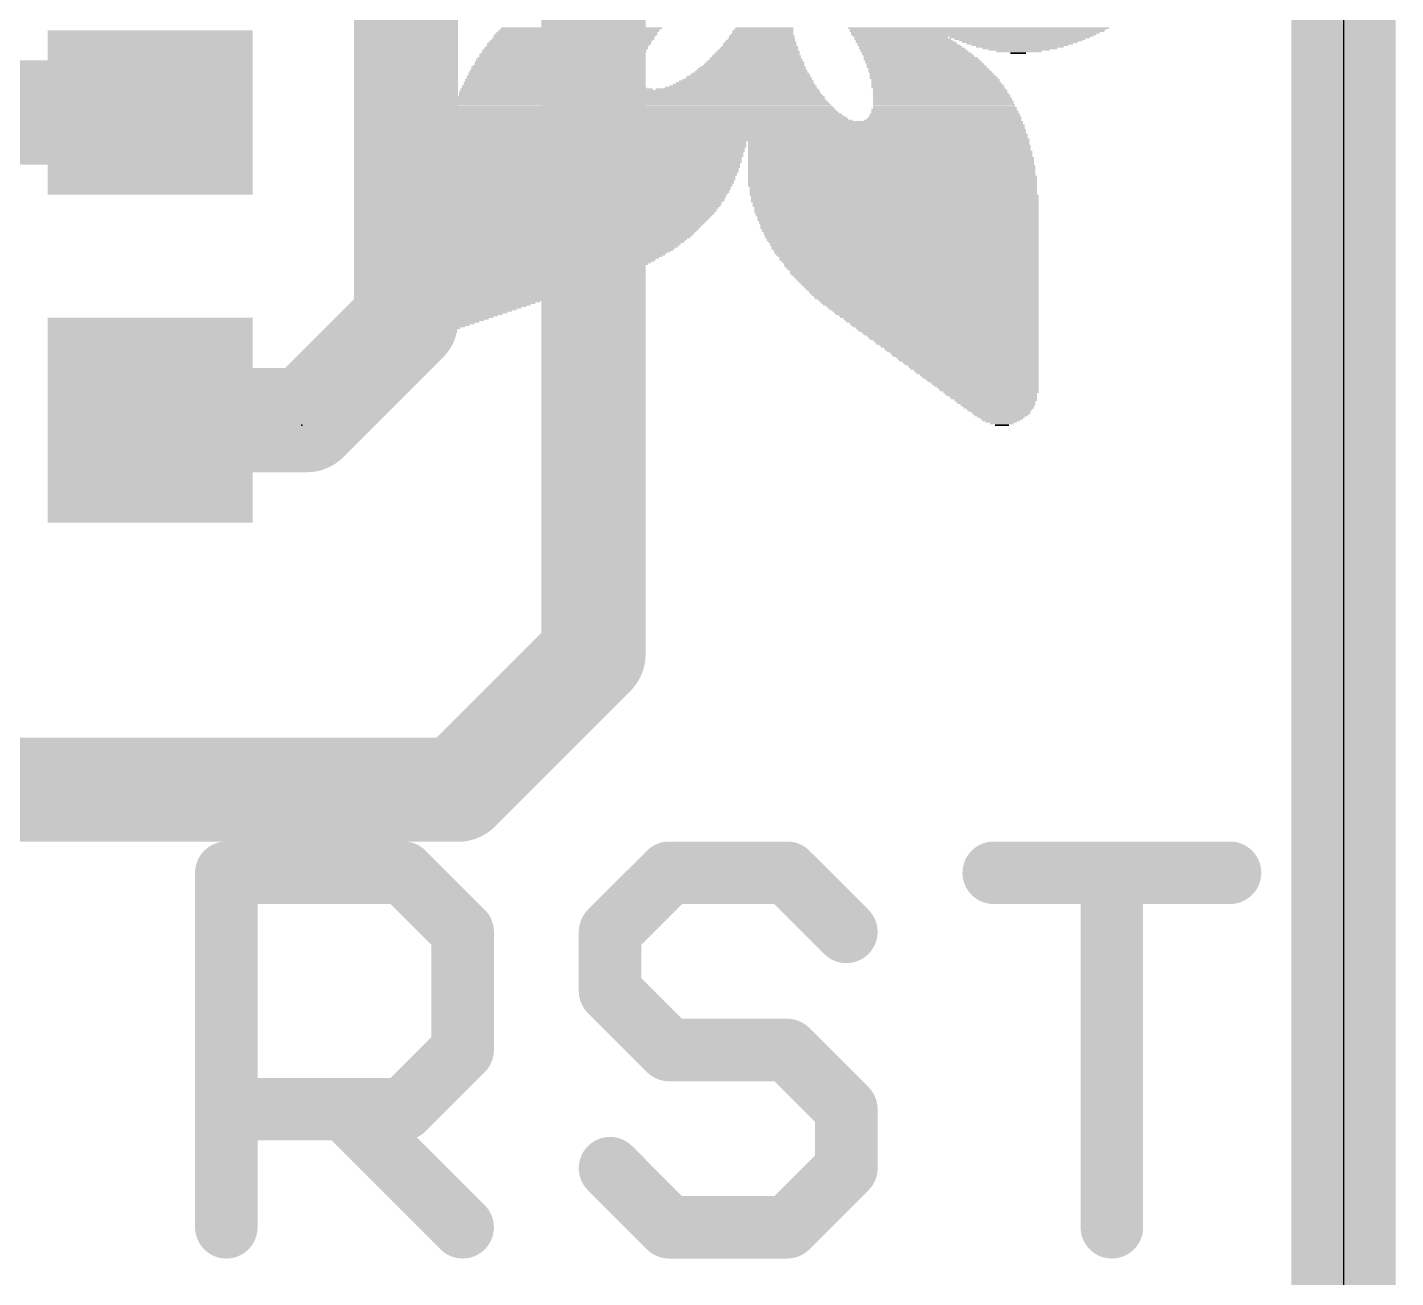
# Model space of a CAD drawing. Extents: x -4.1 to 26.3, y -5.6 to 21.9.
# Drawn here: x 14.571 to 17.907, y 3.636 to 6.685 of the extents above; entities that cross this region are included whole.
import ezdxf

# ---------------------------------------------------------------- set-up
doc = ezdxf.new("R2010")
doc.units = 0
for name, color, linetype in [('1', 12, 'CONTINUOUS'), ('16', 5, 'CONTINUOUS'), ('20', 53, 'CONTINUOUS'), ('21', 40, 'CONTINUOUS'), ('23', 40, 'CONTINUOUS'), ('47', 253, 'CONTINUOUS')]:
    doc.layers.add(name, color=color, linetype=linetype)

# ---------------------------------------------------------------- blocks, each defined once
blk = doc.blocks.new('RECT')
blk.add_solid([(-0.5, -0.5), (0.5, -0.5), (-0.5, 0.5), (0.5, 0.5)])

msp = doc.modelspace()

# ---------------------------------------------------------------- linework, layer by layer
at = {"layer": '1', "const_width": 0.254}
for points in [[(17.78, 16.51), (17.78, 0)], [(15.9512, 5.1562), (15.9512, 7.9364)], [(15.494, 7.747), (15.494, 5.969)], [(13.07, 6.477), (14.87, 6.477)], [(15.494, 5.969), (15.252, 5.727)], [(15.252, 5.727), (14.87, 5.727)], [(15.621, 4.826), (15.9512, 5.1562)], [(13.971, 4.826), (15.621, 4.826)]]:
    msp.add_lwpolyline(points, dxfattribs=at)
at = {"layer": '1', "const_width": 0.127}
for points in [[(14.87, 6.4135, 1), (14.87, 6.5405)], [(15.5389, 5.9241, 1), (15.4491, 6.0139)], [(15.4305, 5.969, 1), (15.5575, 5.969)], [(14.87, 5.7905, 1), (14.87, 5.6635)], [(15.252, 5.6635, 1), (15.252, 5.7905)], [(15.2071, 5.7719, 1), (15.2969, 5.6821)], [(15.9961, 5.1113, 1), (15.9063, 5.2011)], [(15.8877, 5.1562, 1), (16.0147, 5.1562)], [(15.621, 4.7625, 1), (15.621, 4.8895)], [(15.5761, 4.8709, 1), (15.6659, 4.7811)]]:
    msp.add_lwpolyline(points, format="xyb", dxfattribs=at)
at = {"layer": '16', "const_width": 0.254}
msp.add_lwpolyline([(17.78, 16.51), (17.78, 0)], dxfattribs=at)
at = {"layer": '20'}
msp.add_line((17.78, 14.097), (17.78, 2.413), dxfattribs=at)
at = {"layer": '21', "const_width": 0.1524}
for points in [[(15.0559, 3.7592), (15.0559, 4.6235)], [(15.0559, 4.6235), (15.4881, 4.6235)], [(15.4881, 4.6235), (15.6321, 4.4795)], [(16.1355, 4.6235), (15.9914, 4.4795)], [(16.4236, 4.6235), (16.1355, 4.6235)], [(16.5677, 4.4795), (16.4236, 4.6235)], [(16.927, 4.6235), (17.5032, 4.6235)], [(17.2151, 3.7592), (17.2151, 4.6235)], [(15.6321, 4.4795), (15.6321, 4.1914)], [(15.9914, 4.4795), (15.9914, 4.3354)], [(15.9914, 4.3354), (16.1355, 4.1914)], [(15.6321, 4.1914), (15.4881, 4.0473)], [(16.1355, 4.1914), (16.4236, 4.1914)], [(16.4236, 4.1914), (16.5677, 4.0473)], [(15.4881, 4.0473), (15.0559, 4.0473)], [(15.344, 4.0473), (15.6321, 3.7592)], [(16.5677, 4.0473), (16.5677, 3.9033)], [(16.1355, 3.7592), (15.9914, 3.9033)], [(16.5677, 3.9033), (16.4236, 3.7592)], [(16.4236, 3.7592), (16.1355, 3.7592)]]:
    msp.add_lwpolyline(points, dxfattribs=at)
at = {"layer": '21', "const_width": 0.0762}
for points in [[(15.094, 4.6235, 1), (15.0178, 4.6235)], [(15.0559, 4.6616, 1), (15.0559, 4.5854)], [(15.515, 4.6505, 1), (15.4611, 4.5966)], [(15.4881, 4.5854, 1), (15.4881, 4.6616)], [(16.1355, 4.6616, 1), (16.1355, 4.5854)], [(16.1624, 4.5966, 1), (16.1086, 4.6505)], [(16.4506, 4.6505, 1), (16.3967, 4.5966)], [(16.4236, 4.5854, 1), (16.4236, 4.6616)], [(16.927, 4.6616, 1), (16.927, 4.5854)], [(17.2532, 4.6235, 1), (17.177, 4.6235)], [(17.5032, 4.5854, 1), (17.5032, 4.6616)], [(15.6702, 4.4795, 1), (15.594, 4.4795)], [(15.6052, 4.4525, 1), (15.6591, 4.5064)], [(16.0295, 4.4795, 1), (15.9533, 4.4795)], [(15.9645, 4.5064, 1), (16.0184, 4.4525)], [(16.5407, 4.4525, 1), (16.5946, 4.5064)], [(16.0184, 4.3624, 1), (15.9645, 4.3085)], [(15.9533, 4.3354, 1), (16.0295, 4.3354)], [(15.6591, 4.1644, 1), (15.6052, 4.2183)], [(16.1355, 4.2295, 1), (16.1355, 4.1533)], [(16.1086, 4.1644, 1), (16.1624, 4.2183)], [(16.4506, 4.2183, 1), (16.3967, 4.1644)], [(16.4236, 4.1533, 1), (16.4236, 4.2295)], [(15.594, 4.1914, 1), (15.6702, 4.1914)], [(15.0559, 4.0854, 1), (15.0559, 4.0092)], [(15.371, 4.0743, 1), (15.3171, 4.0204)], [(15.4611, 4.0743, 1), (15.515, 4.0204)], [(15.4881, 4.0092, 1), (15.4881, 4.0854)], [(16.6058, 4.0473, 1), (16.5296, 4.0473)], [(16.5407, 4.0204, 1), (16.5946, 4.0743)], [(16.0184, 3.9302, 1), (15.9645, 3.8763)], [(16.5946, 3.8763, 1), (16.5407, 3.9302)], [(16.5296, 3.9033, 1), (16.6058, 3.9033)], [(15.6052, 3.7323, 1), (15.6591, 3.7861)], [(16.1355, 3.7973, 1), (16.1355, 3.7211)], [(16.1086, 3.7323, 1), (16.1624, 3.7861)], [(16.3967, 3.7861, 1), (16.4506, 3.7323)], [(16.4236, 3.7211, 1), (16.4236, 3.7973)], [(15.0178, 3.7592, 1), (15.094, 3.7592)], [(17.177, 3.7592, 1), (17.2532, 3.7592)]]:
    msp.add_lwpolyline(points, format="xyb", dxfattribs=at)
at = {"layer": '23'}
msp.add_point((15.24, 5.715), dxfattribs=at)
at = {"layer": '47', "const_width": 0.13}
msp.add_lwpolyline([(17.78, 10.795), (17.78, -5.506)], dxfattribs=at)

# ---------------------------------------------------------------- block references
at = {"layer": '1', "yscale": 0.5, "rotation": 90}
for p, xscale in [((14.87, 6.477), 0.4), ((14.87, 5.727), 0.5)]:
    msp.add_blockref('RECT', p, dxfattribs=dict(at, xscale=xscale))
at = {"layer": '21'}
for p, xscale, yscale in [((15.9106, 6.6713), 0.3925, 0.0038), ((15.9144, 6.6751), 0.3924, 0.0038), ((15.9182, 6.6789), 0.3924, 0.0038), ((15.922, 6.6827), 0.3924, 0.0038), ((16.3639, 6.6751), 0.1485, 0.0038), ((16.3639, 6.6713), 0.1485, 0.0038), ((16.3659, 6.6789), 0.1447, 0.0038), ((16.3678, 6.6827), 0.1409, 0.0038), ((16.8897, 6.6827), 0.6363, 0.0038), ((16.8878, 6.6789), 0.6248, 0.0038), ((16.8859, 6.6751), 0.621, 0.0038), ((16.8821, 6.6713), 0.6058, 0.0038), ((15.8915, 6.6446), 0.4, 0.0038), ((15.8896, 6.6408), 0.3962, 0.0038), ((15.8934, 6.6485), 0.3962, 0.0039), ((15.8972, 6.6523), 0.3962, 0.0038), ((15.9011, 6.6561), 0.3963, 0.0038), ((15.9049, 6.6637), 0.3963, 0.0038), ((15.903, 6.6599), 0.3925, 0.0038), ((15.9087, 6.6675), 0.3963, 0.0038), ((16.3563, 6.6446), 0.1791, 0.0038), ((16.3563, 6.6408), 0.1791, 0.0038), ((16.3583, 6.6485), 0.1753, 0.0039), ((16.3583, 6.6523), 0.1677, 0.0038), ((16.3602, 6.6561), 0.1639, 0.0038), ((16.362, 6.6637), 0.1601, 0.0038), ((16.362, 6.6599), 0.1601, 0.0038), ((16.362, 6.6675), 0.1524, 0.0038), ((16.8783, 6.6675), 0.5982, 0.0038), ((16.8764, 6.6637), 0.5868, 0.0038), ((16.7011, 6.6599), 0.2286, 0.0038), ((16.705, 6.6561), 0.2363, 0.0038), ((16.7126, 6.6485), 0.2439, 0.0039), ((16.7088, 6.6523), 0.2363, 0.0038), ((16.7164, 6.6446), 0.2438, 0.0038), ((16.7202, 6.6408), 0.2514, 0.0038), ((16.9907, 6.6599), 0.3429, 0.0038), ((16.9907, 6.6561), 0.32, 0.0038), ((16.9926, 6.6523), 0.301, 0.0038), ((16.9907, 6.6485), 0.282, 0.0039), ((16.9907, 6.6446), 0.259, 0.0038), ((16.9907, 6.6408), 0.2362, 0.0038), ((15.8687, 6.6065), 0.4077, 0.0038), ((15.8706, 6.6104), 0.4039, 0.0039), ((15.8744, 6.618), 0.4039, 0.0038), ((15.8725, 6.6142), 0.4001, 0.0038), ((15.8763, 6.6218), 0.4001, 0.0038), ((15.8801, 6.6294), 0.4, 0.0038), ((15.8801, 6.6256), 0.4, 0.0038), ((15.8839, 6.6332), 0.4, 0.0038), ((15.8858, 6.637), 0.3962, 0.0038), ((16.3468, 6.6065), 0.2286, 0.0038), ((16.3468, 6.6104), 0.221, 0.0039), ((16.3487, 6.6142), 0.2172, 0.0038), ((16.3487, 6.618), 0.2096, 0.0038), ((16.3506, 6.6218), 0.2058, 0.0038), ((16.3526, 6.6256), 0.2019, 0.0038), ((16.3526, 6.6294), 0.1943, 0.0038), ((16.3544, 6.6332), 0.1905, 0.0038), ((16.3563, 6.637), 0.1867, 0.0038), ((16.724, 6.637), 0.2514, 0.0038), ((16.7278, 6.6332), 0.259, 0.0038), ((16.7336, 6.6256), 0.2629, 0.0038), ((16.7317, 6.6294), 0.2591, 0.0038), ((16.7393, 6.6218), 0.2667, 0.0038), ((16.7412, 6.618), 0.2705, 0.0038), ((16.7449, 6.6142), 0.2705, 0.0038), ((16.7488, 6.6104), 0.2781, 0.0039), ((16.7507, 6.6065), 0.2819, 0.0038), ((16.9907, 6.637), 0.2134, 0.0038), ((16.9907, 6.6332), 0.1828, 0.0038), ((16.9888, 6.6294), 0.1486, 0.0038), ((16.9887, 6.6256), 0.1105, 0.0038), ((16.9869, 6.6218), 0.0381, 0.0038), ((15.8554, 6.5723), 0.4191, 0.0039), ((15.8573, 6.5799), 0.4153, 0.0038), ((15.8573, 6.5761), 0.4153, 0.0038), ((15.8592, 6.5875), 0.4115, 0.0038), ((15.8592, 6.5837), 0.4115, 0.0038), ((15.8611, 6.5913), 0.4077, 0.0038), ((15.8649, 6.5989), 0.4077, 0.0038), ((15.8649, 6.5951), 0.4077, 0.0038), ((15.8668, 6.6027), 0.4039, 0.0038), ((16.3334, 6.5723), 0.2857, 0.0039), ((16.3354, 6.5761), 0.2743, 0.0038), ((16.3373, 6.5799), 0.2705, 0.0038), ((16.3373, 6.5837), 0.2629, 0.0038), ((16.3392, 6.5875), 0.2591, 0.0038), ((16.3411, 6.5913), 0.2476, 0.0038), ((16.343, 6.5951), 0.2438, 0.0038), ((16.3449, 6.5989), 0.24, 0.0038), ((16.3449, 6.6027), 0.2324, 0.0038), ((16.7564, 6.5989), 0.2858, 0.0038), ((16.7545, 6.6027), 0.2819, 0.0038), ((16.7602, 6.5951), 0.2858, 0.0038), ((16.7621, 6.5913), 0.2896, 0.0038), ((16.764, 6.5875), 0.2934, 0.0038), ((16.7678, 6.5837), 0.2934, 0.0038), ((16.7697, 6.5799), 0.2972, 0.0038), ((16.7716, 6.5761), 0.301, 0.0038), ((16.7754, 6.5723), 0.301, 0.0039), ((15.8515, 6.5418), 0.442, 0.0038), ((15.8553, 6.538), 0.4496, 0.0038), ((15.8515, 6.5494), 0.4344, 0.0038), ((15.8515, 6.5456), 0.4344, 0.0038), ((15.8515, 6.557), 0.4268, 0.0038), ((15.8515, 6.5532), 0.4268, 0.0038), ((15.8535, 6.5646), 0.4229, 0.0038), ((15.8535, 6.5608), 0.4229, 0.0038), ((15.8554, 6.5684), 0.4191, 0.0038), ((16.3106, 6.538), 0.3696, 0.0038), ((16.3163, 6.5418), 0.3581, 0.0038), ((16.3182, 6.5456), 0.3467, 0.0038), ((16.3202, 6.5494), 0.3353, 0.0038), ((16.3239, 6.5532), 0.3277, 0.0038), ((16.3258, 6.557), 0.3163, 0.0038), ((16.3297, 6.5608), 0.3086, 0.0038), ((16.3297, 6.5646), 0.301, 0.0038), ((16.3335, 6.5684), 0.2934, 0.0038), ((16.7773, 6.5684), 0.3048, 0.0038), ((16.7792, 6.5646), 0.3086, 0.0038), ((16.7812, 6.5608), 0.3125, 0.0038), ((16.7906, 6.5418), 0.3239, 0.0038), ((16.7906, 6.538), 0.3239, 0.0038), ((16.785, 6.557), 0.3125, 0.0038), ((16.785, 6.5532), 0.3125, 0.0038), ((16.7869, 6.5494), 0.3163, 0.0038), ((16.7888, 6.5456), 0.3201, 0.0038), ((16.0668, 6.5075), 0.903, 0.0038), ((16.0687, 6.5037), 0.9068, 0.0038), ((16.0668, 6.5151), 0.8953, 0.0038), ((16.0668, 6.5113), 0.8953, 0.0038), ((16.063, 6.5265), 0.8801, 0.0038), ((16.0648, 6.5227), 0.8839, 0.0038), ((16.0668, 6.5189), 0.8877, 0.0038), ((15.861, 6.5342), 0.4686, 0.0039), ((16.0648, 6.5303), 0.8763, 0.0038), ((16.3011, 6.5342), 0.3962, 0.0039), ((16.7945, 6.5342), 0.3238, 0.0039), ((16.7964, 6.5303), 0.3276, 0.0038), ((16.7964, 6.5265), 0.3276, 0.0038), ((16.7983, 6.5227), 0.3314, 0.0038), ((16.8002, 6.5189), 0.3352, 0.0038), ((16.8002, 6.5151), 0.3352, 0.0038), ((16.8021, 6.5113), 0.339, 0.0038), ((16.8021, 6.5075), 0.339, 0.0038), ((16.8041, 6.5037), 0.3429, 0.0038), ((16.0801, 6.4732), 0.9525, 0.0038), ((16.0744, 6.4846), 0.9334, 0.0038), ((16.0763, 6.4808), 0.9372, 0.0038), ((16.0782, 6.477), 0.941, 0.0038), ((16.0706, 6.4961), 0.9182, 0.0039), ((16.0725, 6.4922), 0.922, 0.0038), ((16.0744, 6.4884), 0.9258, 0.0038), ((16.0706, 6.4999), 0.9106, 0.0038), ((16.8078, 6.4732), 0.3658, 0.0038), ((16.8059, 6.4846), 0.3544, 0.0038), ((16.8078, 6.4808), 0.3582, 0.0038), ((16.8078, 6.477), 0.3582, 0.0038), ((16.8041, 6.4999), 0.3429, 0.0038), ((16.8059, 6.4961), 0.3467, 0.0039), ((16.8059, 6.4922), 0.3467, 0.0038), ((16.8079, 6.4884), 0.3505, 0.0038), ((16.2973, 6.4389), 1.4097, 0.0038), ((16.2973, 6.4503), 1.4021, 0.0038), ((16.2992, 6.4465), 1.4059, 0.0038), ((16.2992, 6.4427), 1.4059, 0.0038), ((16.0858, 6.4618), 0.9716, 0.0038), ((16.0915, 6.458), 0.983, 0.0039), ((16.2992, 6.4541), 1.3983, 0.0038), ((16.0859, 6.4656), 0.9639, 0.0038), ((16.0821, 6.4694), 0.9563, 0.0038), ((16.8021, 6.458), 0.3848, 0.0039), ((16.8059, 6.4618), 0.3772, 0.0038), ((16.8078, 6.4656), 0.3734, 0.0038), ((16.8078, 6.4694), 0.3658, 0.0038), ((15.9525, 6.4046), 0.7429, 0.0038), ((16.2973, 6.416), 1.4249, 0.0038), ((16.2992, 6.4122), 1.4288, 0.0038), ((16.2992, 6.4084), 1.4288, 0.0038), ((16.2973, 6.4275), 1.4173, 0.0038), ((16.2992, 6.4237), 1.4211, 0.0038), ((16.2992, 6.4199), 1.4211, 0.0039), ((16.2992, 6.4351), 1.4135, 0.0038), ((16.2992, 6.4313), 1.4135, 0.0038), ((16.6707, 6.4046), 0.6858, 0.0038), ((15.943, 6.3703), 0.7467, 0.0038), ((15.9468, 6.3818), 0.7467, 0.0039), ((15.9449, 6.3779), 0.7429, 0.0038), ((15.9449, 6.3741), 0.7429, 0.0038), ((15.9506, 6.3932), 0.7467, 0.0038), ((15.9487, 6.3894), 0.7429, 0.0038), ((15.9487, 6.3856), 0.7429, 0.0038), ((15.9525, 6.4008), 0.7429, 0.0038), ((15.9525, 6.397), 0.7429, 0.0038), ((16.6707, 6.4008), 0.6858, 0.0038), ((16.6726, 6.397), 0.6896, 0.0038), ((16.6726, 6.3932), 0.6896, 0.0038), ((16.6726, 6.3894), 0.6896, 0.0038), ((16.6726, 6.3856), 0.6896, 0.0038), ((16.6745, 6.3818), 0.6934, 0.0039), ((16.6745, 6.3779), 0.6934, 0.0038), ((16.6745, 6.3741), 0.6934, 0.0038), ((16.6745, 6.3703), 0.6934, 0.0038), ((15.9353, 6.3437), 0.7468, 0.0039), ((15.9334, 6.3398), 0.743, 0.0038), ((15.9392, 6.3551), 0.7467, 0.0038), ((15.9373, 6.3513), 0.7429, 0.0038), ((15.9373, 6.3475), 0.7429, 0.0038), ((15.9411, 6.3665), 0.7429, 0.0038), ((15.9411, 6.3627), 0.7429, 0.0038), ((15.9411, 6.3589), 0.7429, 0.0038), ((16.6764, 6.3665), 0.6972, 0.0038), ((16.6764, 6.3627), 0.6972, 0.0038), ((16.6764, 6.3589), 0.6972, 0.0038), ((16.6764, 6.3551), 0.6972, 0.0038), ((16.6764, 6.3513), 0.6972, 0.0038), ((16.6783, 6.3475), 0.701, 0.0038), ((16.6783, 6.3437), 0.701, 0.0039), ((16.6783, 6.3398), 0.701, 0.0038), ((15.922, 6.3094), 0.743, 0.0038), ((15.922, 6.3056), 0.743, 0.0039), ((15.9258, 6.3208), 0.743, 0.0038), ((15.9258, 6.317), 0.743, 0.0038), ((15.9258, 6.3132), 0.743, 0.0038), ((15.9315, 6.3322), 0.7468, 0.0038), ((15.9296, 6.3284), 0.743, 0.0038), ((15.9296, 6.3246), 0.743, 0.0038), ((15.9334, 6.336), 0.743, 0.0038), ((16.6783, 6.336), 0.701, 0.0038), ((16.6783, 6.3322), 0.701, 0.0038), ((16.6783, 6.3284), 0.701, 0.0038), ((16.6783, 6.3246), 0.701, 0.0038), ((16.6802, 6.3208), 0.7048, 0.0038), ((16.6802, 6.317), 0.7048, 0.0038), ((16.6802, 6.3132), 0.7048, 0.0038), ((16.6802, 6.3094), 0.7048, 0.0038), ((16.6802, 6.3056), 0.7048, 0.0039), ((15.9068, 6.2751), 0.7353, 0.0038), ((15.9068, 6.2713), 0.7353, 0.0038), ((15.9125, 6.2865), 0.7391, 0.0038), ((15.9125, 6.2827), 0.7391, 0.0038), ((15.9106, 6.2789), 0.7353, 0.0038), ((15.9182, 6.2979), 0.743, 0.0038), ((15.9163, 6.2941), 0.7391, 0.0038), ((15.9163, 6.2903), 0.7391, 0.0038), ((15.9201, 6.3017), 0.7392, 0.0038), ((16.6802, 6.3017), 0.7048, 0.0038), ((16.6802, 6.2979), 0.7048, 0.0038), ((16.6821, 6.2941), 0.701, 0.0038), ((16.6821, 6.2903), 0.701, 0.0038), ((16.6821, 6.2865), 0.701, 0.0038), ((16.6821, 6.2827), 0.701, 0.0038), ((16.6821, 6.2789), 0.701, 0.0038), ((16.684, 6.2751), 0.7048, 0.0038), ((16.6859, 6.2713), 0.701, 0.0038), ((15.8897, 6.2408), 0.7239, 0.0038), ((15.8897, 6.237), 0.7239, 0.0038), ((15.8973, 6.2522), 0.7315, 0.0038), ((15.8935, 6.2446), 0.7239, 0.0038), ((15.8954, 6.2484), 0.7277, 0.0038), ((15.9011, 6.2598), 0.7315, 0.0038), ((15.903, 6.2636), 0.7353, 0.0038), ((15.8992, 6.256), 0.7277, 0.0038), ((15.9049, 6.2675), 0.7315, 0.0039), ((16.6859, 6.2675), 0.701, 0.0039), ((16.6859, 6.2636), 0.701, 0.0038), ((16.6859, 6.2598), 0.701, 0.0038), ((16.6878, 6.256), 0.6972, 0.0038), ((16.6878, 6.2522), 0.6972, 0.0038), ((16.6878, 6.2484), 0.6972, 0.0038), ((16.6897, 6.2446), 0.6934, 0.0038), ((16.6897, 6.2408), 0.6934, 0.0038), ((16.6897, 6.237), 0.6934, 0.0038), ((15.8687, 6.2065), 0.7049, 0.0038), ((15.8744, 6.2141), 0.7087, 0.0038), ((15.8763, 6.2179), 0.7125, 0.0038), ((15.8725, 6.2103), 0.7049, 0.0038), ((15.882, 6.2255), 0.7163, 0.0038), ((15.8839, 6.2294), 0.7201, 0.0039), ((15.8801, 6.2217), 0.7125, 0.0038), ((15.8877, 6.2332), 0.72, 0.0038), ((16.6897, 6.2332), 0.6934, 0.0038), ((16.6916, 6.2294), 0.6896, 0.0039), ((16.6916, 6.2255), 0.6896, 0.0038), ((16.6935, 6.2217), 0.6858, 0.0038), ((16.6935, 6.2179), 0.6858, 0.0038), ((16.6935, 6.2141), 0.6858, 0.0038), ((16.6954, 6.2103), 0.682, 0.0038), ((16.6954, 6.2065), 0.682, 0.0038), ((15.8458, 6.1722), 0.682, 0.0038), ((15.8534, 6.1836), 0.6896, 0.0038), ((15.8515, 6.1798), 0.6858, 0.0038), ((15.8496, 6.176), 0.682, 0.0038), ((15.861, 6.1951), 0.6972, 0.0038), ((15.8591, 6.1913), 0.6934, 0.0039), ((15.8572, 6.1874), 0.6896, 0.0038), ((15.8668, 6.2027), 0.7011, 0.0038), ((15.8649, 6.1989), 0.6973, 0.0038), ((16.6973, 6.2027), 0.6782, 0.0038), ((16.6973, 6.1989), 0.6782, 0.0038), ((16.6973, 6.1951), 0.6782, 0.0038), ((16.6992, 6.1913), 0.6744, 0.0039), ((16.6992, 6.1874), 0.6744, 0.0038), ((16.7012, 6.1836), 0.6705, 0.0038), ((16.7012, 6.1798), 0.6705, 0.0038), ((16.7031, 6.176), 0.6667, 0.0038), ((16.7031, 6.1722), 0.6667, 0.0038), ((15.8154, 6.1379), 0.6439, 0.0038), ((15.8211, 6.1417), 0.6477, 0.0038), ((15.8268, 6.1493), 0.6591, 0.0038), ((15.823, 6.1455), 0.6515, 0.0038), ((15.8363, 6.1608), 0.6705, 0.0038), ((15.8325, 6.157), 0.6629, 0.0038), ((15.8306, 6.1532), 0.6591, 0.0039), ((15.842, 6.1684), 0.6744, 0.0038), ((15.8401, 6.1646), 0.6706, 0.0038), ((16.705, 6.1684), 0.6629, 0.0038), ((16.705, 6.1646), 0.6629, 0.0038), ((16.7068, 6.1608), 0.6591, 0.0038), ((16.7088, 6.157), 0.6553, 0.0038), ((16.7088, 6.1532), 0.6553, 0.0039), ((16.7107, 6.1493), 0.6515, 0.0038), ((16.7107, 6.1455), 0.6515, 0.0038), ((16.7126, 6.1417), 0.6477, 0.0038), ((16.7144, 6.1379), 0.6439, 0.0038), ((15.7791, 6.1036), 0.5944, 0.0038), ((15.7886, 6.1112), 0.6058, 0.0038), ((15.7848, 6.1074), 0.5982, 0.0038), ((15.7925, 6.1151), 0.6135, 0.0039), ((15.8039, 6.1265), 0.6286, 0.0038), ((15.8001, 6.1227), 0.621, 0.0038), ((15.7963, 6.1189), 0.6134, 0.0038), ((15.8115, 6.1341), 0.6362, 0.0038), ((15.8096, 6.1303), 0.6324, 0.0038), ((16.7144, 6.1341), 0.6439, 0.0038), ((16.7164, 6.1303), 0.6401, 0.0038), ((16.7183, 6.1265), 0.6363, 0.0038), ((16.7202, 6.1227), 0.6324, 0.0038), ((16.7202, 6.1189), 0.6324, 0.0038), ((16.7221, 6.1151), 0.6286, 0.0039), ((16.724, 6.1112), 0.6248, 0.0038), ((16.7259, 6.1074), 0.621, 0.0038), ((16.7259, 6.1036), 0.621, 0.0038), ((15.741, 6.077), 0.5334, 0.0039), ((15.7353, 6.0731), 0.522, 0.0038), ((15.7639, 6.0922), 0.5715, 0.0038), ((15.7486, 6.0808), 0.541, 0.0038), ((15.7582, 6.0884), 0.5601, 0.0038), ((15.7544, 6.0846), 0.5525, 0.0038), ((15.7734, 6.0998), 0.583, 0.0038), ((15.7696, 6.096), 0.5753, 0.0038), ((16.7278, 6.0998), 0.6172, 0.0038), ((16.7297, 6.096), 0.6134, 0.0038), ((16.7316, 6.0922), 0.6096, 0.0038), ((16.7335, 6.0884), 0.6058, 0.0038), ((16.7335, 6.0846), 0.6058, 0.0038), ((16.7354, 6.0808), 0.602, 0.0038), ((16.7373, 6.077), 0.5982, 0.0039), ((16.7393, 6.0731), 0.5943, 0.0038), ((15.7029, 6.0541), 0.4724, 0.0038), ((15.6972, 6.0503), 0.461, 0.0038), ((15.6896, 6.0465), 0.4458, 0.0038), ((15.6839, 6.0427), 0.4343, 0.0038), ((15.6782, 6.0389), 0.4229, 0.0039), ((15.722, 6.0655), 0.5029, 0.0038), ((15.7106, 6.0579), 0.4801, 0.0038), ((15.7163, 6.0617), 0.4915, 0.0038), ((15.7296, 6.0693), 0.5106, 0.0038), ((16.7412, 6.0693), 0.5905, 0.0038), ((16.7431, 6.0655), 0.5867, 0.0038), ((16.7449, 6.0617), 0.5829, 0.0038), ((16.7469, 6.0579), 0.5791, 0.0038), ((16.7488, 6.0541), 0.5753, 0.0038), ((16.7507, 6.0503), 0.5715, 0.0038), ((16.7525, 6.0465), 0.5677, 0.0038), ((16.7545, 6.0427), 0.5639, 0.0038), ((16.7564, 6.0389), 0.5601, 0.0039), ((15.6648, 6.0312), 0.4038, 0.0038), ((15.6591, 6.0274), 0.3924, 0.0038), ((15.6534, 6.0236), 0.381, 0.0038), ((15.6477, 6.0198), 0.3696, 0.0038), ((15.642, 6.016), 0.3581, 0.0038), ((15.6306, 6.0084), 0.3353, 0.0038), ((15.6248, 6.0046), 0.3238, 0.0038), ((15.6706, 6.035), 0.4153, 0.0038), ((15.6363, 6.0122), 0.3467, 0.0038), ((16.7583, 6.035), 0.5562, 0.0038), ((16.7602, 6.0312), 0.5524, 0.0038), ((16.7621, 6.0274), 0.5486, 0.0038), ((16.764, 6.0236), 0.5448, 0.0038), ((16.7678, 6.0198), 0.5372, 0.0038), ((16.7697, 6.016), 0.5334, 0.0038), ((16.7716, 6.0122), 0.5296, 0.0038), ((16.7735, 6.0084), 0.5258, 0.0038), ((16.7774, 6.0046), 0.5181, 0.0038), ((15.621, 6.0008), 0.3086, 0.0039), ((15.6153, 5.9969), 0.2972, 0.0038), ((15.6039, 5.9893), 0.2743, 0.0038), ((15.6096, 5.9931), 0.2857, 0.0038), ((15.6001, 5.9855), 0.2591, 0.0038), ((15.5944, 5.9817), 0.2477, 0.0038), ((15.5905, 5.9779), 0.2324, 0.0038), ((15.5867, 5.9741), 0.2172, 0.0038), ((15.581, 5.9703), 0.2058, 0.0038), ((16.7793, 6.0008), 0.5143, 0.0039), ((16.7812, 5.9969), 0.5105, 0.0038), ((16.785, 5.9931), 0.5029, 0.0038), ((16.7869, 5.9893), 0.4991, 0.0038), ((16.7888, 5.9855), 0.4953, 0.0038), ((16.7926, 5.9817), 0.4877, 0.0038), ((16.7945, 5.9779), 0.4839, 0.0038), ((16.7983, 5.9741), 0.4762, 0.0038), ((16.8002, 5.9703), 0.4724, 0.0038), ((15.5772, 5.9665), 0.1905, 0.0038), ((15.5734, 5.9627), 0.1753, 0.0039), ((15.5696, 5.9588), 0.16, 0.0038), ((15.5658, 5.955), 0.1447, 0.0038), ((15.562, 5.9512), 0.1295, 0.0038), ((15.5601, 5.9474), 0.1105, 0.0038), ((15.5563, 5.9436), 0.0953, 0.0038), ((15.5524, 5.9398), 0.0724, 0.0038), ((16.8021, 5.9665), 0.4686, 0.0038), ((16.8059, 5.9627), 0.461, 0.0039), ((16.8078, 5.9588), 0.4572, 0.0038), ((16.8097, 5.955), 0.4534, 0.0038), ((16.8135, 5.9512), 0.4458, 0.0038), ((16.8155, 5.9474), 0.4419, 0.0038), ((16.8174, 5.9436), 0.4381, 0.0038), ((16.8211, 5.9398), 0.4305, 0.0038), ((15.5506, 5.936), 0.0457, 0.0038), ((16.8231, 5.936), 0.4267, 0.0038), ((16.8269, 5.9322), 0.4191, 0.0038), ((16.8287, 5.9284), 0.4153, 0.0038), ((16.8307, 5.9245), 0.4115, 0.0039), ((16.8345, 5.9207), 0.4038, 0.0038), ((16.8364, 5.9169), 0.4, 0.0038), ((16.8383, 5.9131), 0.3962, 0.0038), ((16.8421, 5.9093), 0.3886, 0.0038), ((16.844, 5.9055), 0.3848, 0.0038), ((16.8478, 5.9017), 0.3772, 0.0038), ((16.8497, 5.8979), 0.3734, 0.0038), ((16.8516, 5.8941), 0.3696, 0.0038), ((16.8555, 5.8903), 0.3619, 0.0038), ((16.8574, 5.8864), 0.3581, 0.0039), ((16.8592, 5.8826), 0.3543, 0.0038), ((16.8631, 5.8788), 0.3467, 0.0038), ((16.865, 5.875), 0.3429, 0.0038), ((16.8668, 5.8712), 0.3391, 0.0038), ((16.8707, 5.8674), 0.3315, 0.0038), ((16.8726, 5.8636), 0.3276, 0.0038), ((16.8764, 5.8598), 0.32, 0.0038), ((16.8783, 5.856), 0.3162, 0.0038), ((16.8802, 5.8522), 0.3124, 0.0038), ((16.884, 5.8483), 0.3048, 0.0039), ((16.8859, 5.8445), 0.301, 0.0038), ((16.8878, 5.8407), 0.2972, 0.0038), ((16.8917, 5.8369), 0.2895, 0.0038), ((16.8936, 5.8331), 0.2857, 0.0038), ((16.8955, 5.8293), 0.2819, 0.0038), ((16.8993, 5.8255), 0.2743, 0.0038), ((16.9012, 5.8217), 0.2705, 0.0038), ((16.9049, 5.8179), 0.2629, 0.0038), ((16.9069, 5.8141), 0.2591, 0.0038), ((16.9088, 5.8102), 0.2553, 0.0039), ((16.9126, 5.8064), 0.2476, 0.0038), ((16.9145, 5.8026), 0.2438, 0.0038), ((16.9164, 5.7988), 0.24, 0.0038), ((16.9202, 5.795), 0.2324, 0.0038), ((16.9202, 5.7912), 0.2248, 0.0038), ((16.9221, 5.7874), 0.221, 0.0038), ((16.9259, 5.7836), 0.2134, 0.0038), ((16.9278, 5.7798), 0.2095, 0.0038), ((16.9317, 5.776), 0.2019, 0.0038), ((16.9317, 5.7721), 0.1943, 0.0039), ((16.9336, 5.7683), 0.1905, 0.0038), ((16.9374, 5.7645), 0.1829, 0.0038), ((16.9374, 5.7607), 0.1753, 0.0038), ((16.9393, 5.7569), 0.1715, 0.0038), ((16.9412, 5.7531), 0.16, 0.0038), ((16.9412, 5.7493), 0.1524, 0.0038), ((16.945, 5.7455), 0.1448, 0.0038), ((16.945, 5.7417), 0.1372, 0.0038), ((16.945, 5.7379), 0.1295, 0.0038), ((16.945, 5.734), 0.1143, 0.0039), ((16.9469, 5.7302), 0.1029, 0.0038), ((16.945, 5.7264), 0.0914, 0.0038), ((16.945, 5.7226), 0.0762, 0.0038), ((16.9469, 5.7188), 0.0572, 0.0038), ((16.9469, 5.715), 0.0343, 0.0038)]:
    msp.add_blockref('RECT', p, dxfattribs=dict(at, xscale=xscale, yscale=yscale))

doc.saveas('drawing.dxf')
